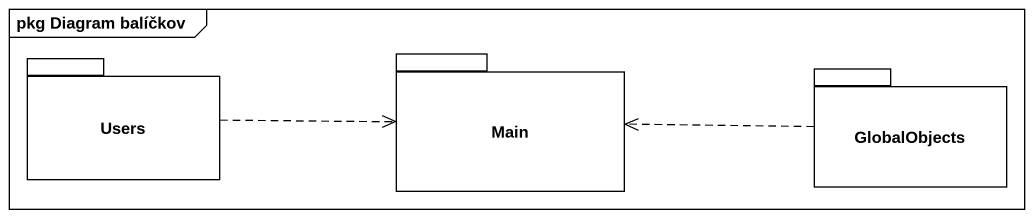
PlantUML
@startuml
mainframe pkg Diagram balíčkov
package Users {
}
package Main {
}
package GlobalObjects {
}
Users .right.> Main
GlobalObjects .left.> Main
@enduml
